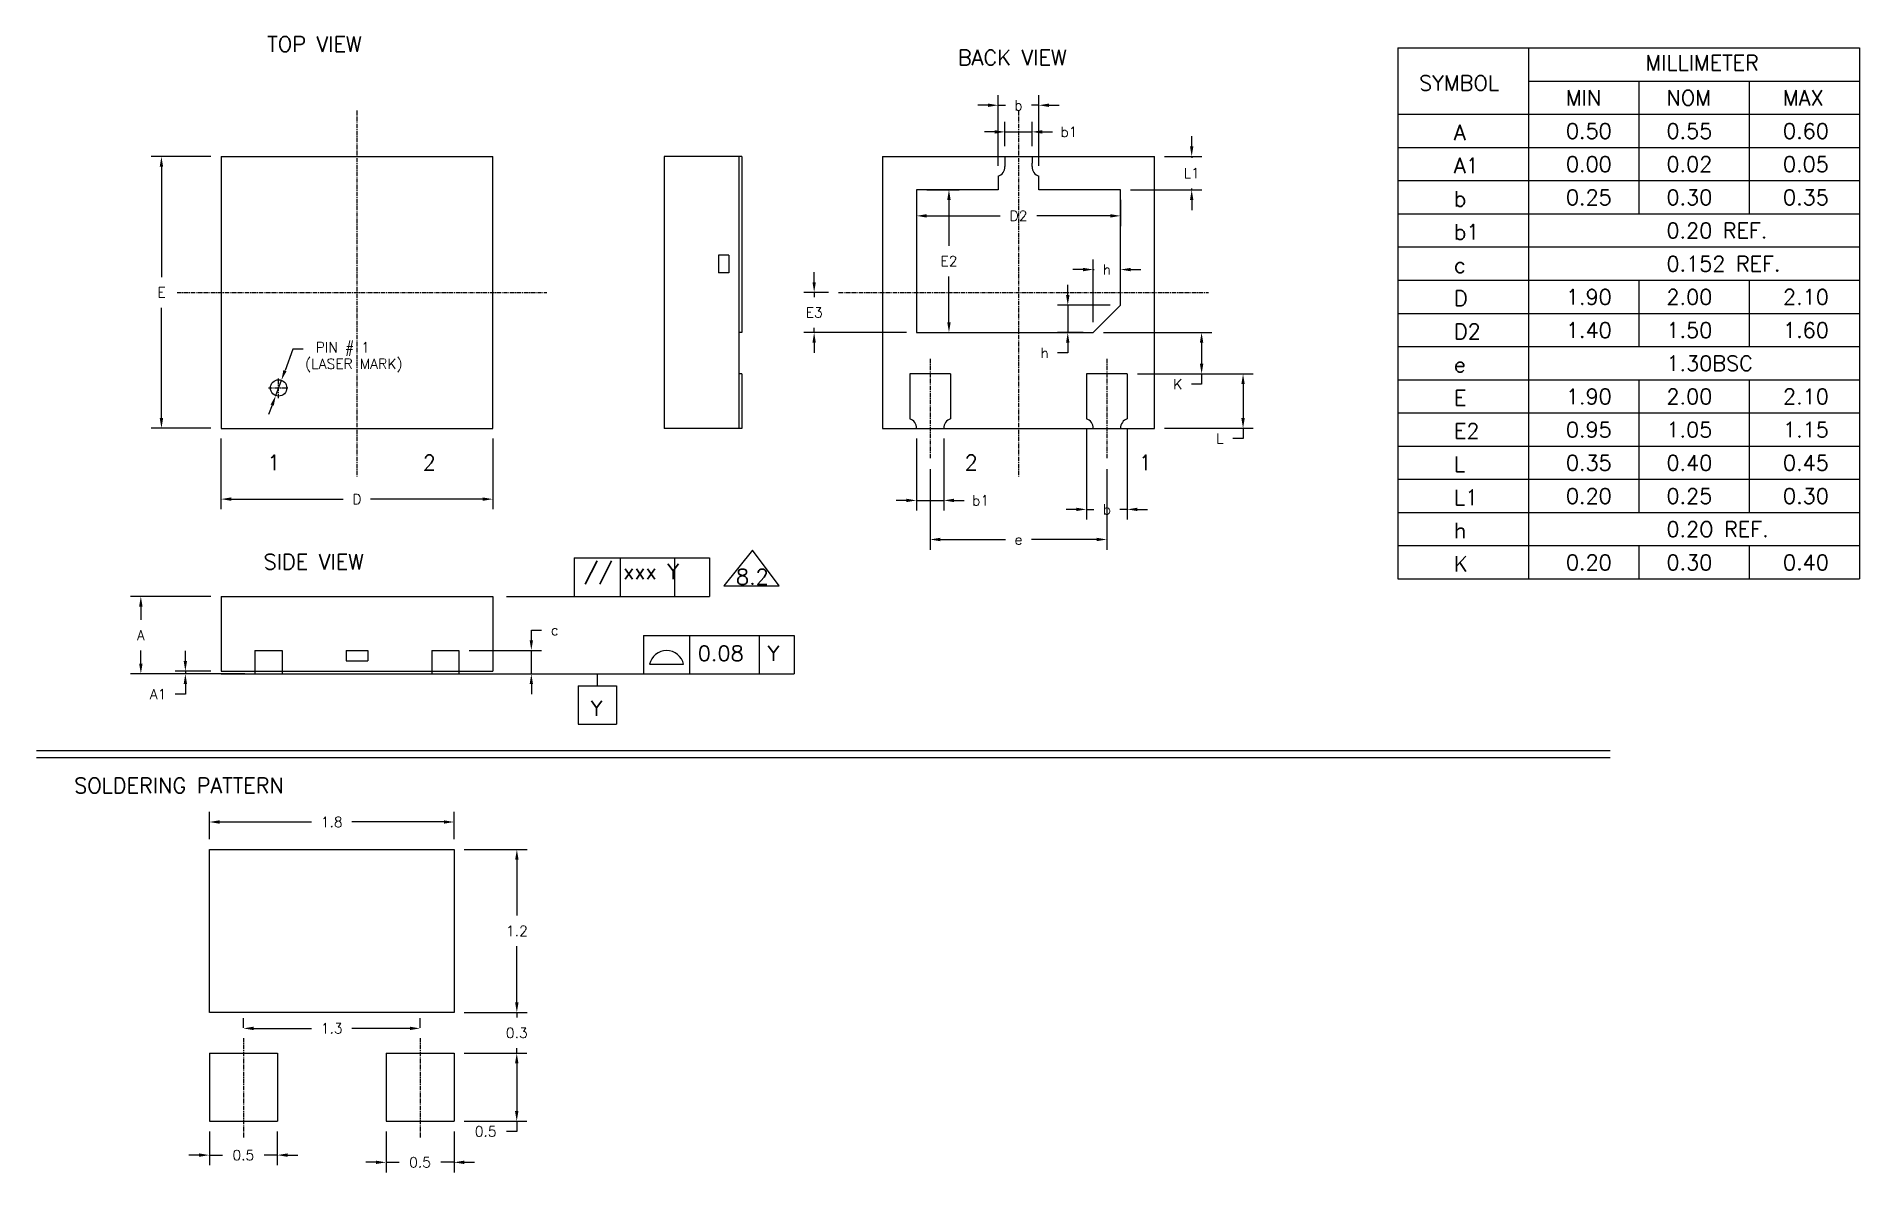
# Model space of a CAD drawing. Extents: x 285 to 553, y -132 to 35.
import ezdxf

# ---------------------------------------------------------------- set-up
doc = ezdxf.new("R2010")
doc.units = 0
doc.header["$LTSCALE"] = 0.5
doc.linetypes.add('CENTER', pattern=[2, 1.25, -0.25, 0.25, -0.25])
for name, color, linetype in [('B', 5, 'Continuous'), ('C', 1, 'CENTER'), ('DIM', 7, 'Continuous'), ('SOLDERING', 7, 'Continuous')]:
    doc.layers.add(name, color=color, linetype=linetype)
doc.styles.get("Standard").update_dxf_attribs({"font": 'ROMANS.SHX'})
doc.dimstyles.new('DIM 20', dxfattribs={"dimtxt": 1.5, "dimasz": 1.5, "dimexe": 1.5, "dimexo": 1.5, "dimgap": 1.5, "dimtad": 0, "dimtih": 1, "dimtoh": 1, "dimdec": 3, "dimlfac": 0.05, "dimzin": 1, "dimdsep": 46, "dimtxsty": 'STANDARD', "dimcen": 1.5, "dimclrd": 256, "dimclre": 256, "dimclrt": 256, "dimadec": 0, "dimazin": 2, "dimtfac": 1, "dimtdec": 3, "dimtmove": 0, "dimatfit": 3, "dimfxl": 1, "dimarcsym": 0})
doc.dimstyles.new('DIM 20 SOLDERING PATTERN', dxfattribs={"dimtxt": 1.5, "dimasz": 1.5, "dimexe": 1.5, "dimexo": 1.5, "dimgap": 1.5, "dimtad": 0, "dimtih": 1, "dimtoh": 1, "dimdec": 1, "dimlfac": 0.05, "dimzin": 1, "dimdsep": 46, "dimtxsty": 'STANDARD', "dimcen": 1.5, "dimclrd": 256, "dimclre": 256, "dimclrt": 256, "dimadec": 0, "dimazin": 2, "dimtfac": 1, "dimtdec": 1, "dimtmove": 0, "dimatfit": 3, "dimfxl": 1, "dimarcsym": 0})
doc.dimstyles.new('DIM 5', dxfattribs={"dimtxt": 1.5, "dimasz": 1.5, "dimexe": 1.5, "dimexo": 1.5, "dimgap": 1.5, "dimtad": 0, "dimtih": 1, "dimtoh": 1, "dimdec": 3, "dimlfac": 0.2, "dimzin": 1, "dimdsep": 46, "dimtxsty": 'STANDARD', "dimcen": 1.5, "dimclrd": 256, "dimclre": 256, "dimclrt": 256, "dimadec": 0, "dimazin": 2, "dimtfac": 1, "dimtdec": 3, "dimtmove": 0, "dimatfit": 3, "dimfxl": 1, "dimarcsym": 0})

# ---------------------------------------------------------------- blocks, each defined once
blk = doc.blocks.new('*D0')
at = {"layer": 'Defpoints', "color": 0, "transparency": 16777216}
for p in [(1033.81, -847.61), (1022.02, -859.01), (1038.81, -859.01)]:
    blk.add_point(p, dxfattribs=at)
at = {"layer": 'DIM', "lineweight": -2, "transparency": 16777216}
for p, q in [((1032.31, -847.61), (1020.52, -847.61)), ((1022.02, -849.11), (1022.02, -851.06)), ((1022.02, -857.51), (1022.02, -855.56)), ((1037.31, -859.01), (1020.52, -859.01))]:
    blk.add_line(p, q, dxfattribs=at)
at = {"layer": 'DIM', "transparency": 16777216}
for points in [[(1021.77, -849.11), (1022.27, -849.11), (1022.02, -847.61)], [(1021.77, -857.51), (1022.27, -857.51), (1022.02, -859.01)]]:
    blk.add_solid(points, dxfattribs=at)
at = {"layer": 'DIM', "transparency": 16777216, "insert": (1022.02, -853.31), "char_height": 1.5, "attachment_point": 5}
blk.add_mtext('\\A1;A', dxfattribs=at)
blk = doc.blocks.new('*D1')
at = {"layer": 'Defpoints', "color": 0, "transparency": 16777216}
for p in [(1028.57, -859.01), (1033.81, -858.61), (1038.81, -859.01)]:
    blk.add_point(p, dxfattribs=at)
at = {"layer": 'DIM', "lineweight": -2, "transparency": 16777216}
for p, q in [((1028.57, -857.11), (1028.57, -855.61)), ((1032.31, -858.61), (1027.07, -858.61)), ((1037.31, -859.01), (1027.07, -859.01)), ((1028.57, -858.61), (1028.57, -859.01)), ((1028.57, -860.51), (1028.57, -862.01)), ((1028.57, -862.01), (1027.07, -862.01))]:
    blk.add_line(p, q, dxfattribs=at)
at = {"layer": 'DIM', "transparency": 16777216}
for points in [[(1028.32, -857.11), (1028.82, -857.11), (1028.57, -858.61)], [(1028.32, -860.51), (1028.82, -860.51), (1028.57, -859.01)]]:
    blk.add_solid(points, dxfattribs=at)
at = {"layer": 'DIM', "transparency": 16777216, "insert": (1024.57, -862.01), "char_height": 1.5, "attachment_point": 5}
blk.add_mtext('A1', dxfattribs=at)
blk = doc.blocks.new('*D2')
at = {"layer": 'Defpoints', "color": 0, "transparency": 16777216}
for p in [(1025.05, -782.88), (1033.81, -782.88), (1033.81, -822.88)]:
    blk.add_point(p, dxfattribs=at)
at = {"layer": 'DIM', "lineweight": -2, "transparency": 16777216}
for p, q in [((1032.31, -782.88), (1023.55, -782.88)), ((1025.05, -784.38), (1025.05, -800.63)), ((1025.05, -821.38), (1025.05, -805.13)), ((1032.31, -822.88), (1023.55, -822.88))]:
    blk.add_line(p, q, dxfattribs=at)
at = {"layer": 'DIM', "transparency": 16777216}
for points in [[(1024.8, -784.38), (1025.3, -784.38), (1025.05, -782.88)], [(1024.8, -821.38), (1025.3, -821.38), (1025.05, -822.88)]]:
    blk.add_solid(points, dxfattribs=at)
at = {"layer": 'DIM', "transparency": 16777216, "insert": (1025.05, -802.88), "char_height": 1.5, "attachment_point": 5}
blk.add_mtext('E', dxfattribs=at)
blk = doc.blocks.new('*D3')
at = {"layer": 'Defpoints', "color": 0, "transparency": 16777216}
for p in [(1042.7, -815.8), (1041.87, -818.06)]:
    blk.add_point(p, dxfattribs=at)
at = {"layer": 'DIM', "lineweight": -2, "transparency": 16777216}
for p, q in [((1044.4, -811.22), (1043.23, -814.39)), ((1045.9, -811.22), (1044.4, -811.22)), ((1041.87, -818.06), (1042.7, -815.8)), ((1041.34, -819.47), (1040.82, -820.87))]:
    blk.add_line(p, q, dxfattribs=at)
at = {"layer": 'DIM', "transparency": 16777216}
for points in [[(1042.99, -814.31), (1043.46, -814.48), (1042.7, -815.8)], [(1041.11, -819.38), (1041.58, -819.55), (1041.87, -818.06)]]:
    blk.add_solid(points, dxfattribs=at)
at = {"layer": 'DIM', "transparency": 16777216, "insert": (1051.73, -811.22), "char_height": 1.5, "attachment_point": 5}
blk.add_mtext('PIN # 1', dxfattribs=at)
blk = doc.blocks.new('*D4')
at = {"layer": 'Defpoints', "color": 0, "transparency": 16777216}
for p in [(1068.81, -855.57), (1079.47, -855.57), (1068.81, -859.01)]:
    blk.add_point(p, dxfattribs=at)
at = {"layer": 'DIM', "lineweight": -2, "transparency": 16777216}
for p, q in [((1079.47, -854.07), (1079.47, -852.57)), ((1079.47, -852.57), (1080.97, -852.57)), ((1070.31, -855.57), (1080.97, -855.57)), ((1079.47, -859.01), (1079.47, -855.57)), ((1070.31, -859.01), (1080.97, -859.01)), ((1079.47, -860.51), (1079.47, -862.01))]:
    blk.add_line(p, q, dxfattribs=at)
at = {"layer": 'DIM', "transparency": 16777216}
for points in [[(1079.22, -854.07), (1079.72, -854.07), (1079.47, -855.57)], [(1079.22, -860.51), (1079.72, -860.51), (1079.47, -859.01)]]:
    blk.add_solid(points, dxfattribs=at)
at = {"layer": 'DIM', "transparency": 16777216, "insert": (1082.9, -852.57), "char_height": 1.5, "attachment_point": 5}
blk.add_mtext('c', dxfattribs=at)
blk = doc.blocks.new('*D5')
at = {"layer": 'Defpoints', "color": 0, "transparency": 16777216}
for p in [(1153.14, -779.26), (1149.14, -782.88), (1153.14, -782.88)]:
    blk.add_point(p, dxfattribs=at)
at = {"layer": 'DIM', "lineweight": -2, "transparency": 16777216}
for p, q in [((1149.14, -781.38), (1149.14, -777.76)), ((1153.14, -781.38), (1153.14, -777.76)), ((1147.64, -779.26), (1146.14, -779.26)), ((1149.14, -779.26), (1153.14, -779.26)), ((1154.64, -779.26), (1156.14, -779.26))]:
    blk.add_line(p, q, dxfattribs=at)
at = {"layer": 'DIM', "transparency": 16777216}
for points in [[(1147.64, -779.01), (1147.64, -779.51), (1149.14, -779.26)], [(1154.64, -779.01), (1154.64, -779.51), (1153.14, -779.26)]]:
    blk.add_solid(points, dxfattribs=at)
at = {"layer": 'DIM', "transparency": 16777216, "insert": (1158.57, -779.26), "char_height": 1.5, "attachment_point": 5}
blk.add_mtext('b1', dxfattribs=at)
blk = doc.blocks.new('*D6')
at = {"layer": 'Defpoints', "color": 0, "transparency": 16777216}
for p in [(1154.14, -775.34), (1148.14, -785.78), (1154.14, -785.78)]:
    blk.add_point(p, dxfattribs=at)
at = {"layer": 'DIM', "lineweight": -2, "transparency": 16777216}
for p, q in [((1148.14, -784.28), (1148.14, -773.84)), ((1154.14, -784.28), (1154.14, -773.84)), ((1146.64, -775.34), (1145.14, -775.34)), ((1148.14, -775.34), (1149.22, -775.34)), ((1154.14, -775.34), (1153.07, -775.34)), ((1155.64, -775.34), (1157.14, -775.34))]:
    blk.add_line(p, q, dxfattribs=at)
at = {"layer": 'DIM', "transparency": 16777216}
for points in [[(1146.64, -775.09), (1146.64, -775.59), (1148.14, -775.34)], [(1155.64, -775.09), (1155.64, -775.59), (1154.14, -775.34)]]:
    blk.add_solid(points, dxfattribs=at)
at = {"layer": 'DIM', "transparency": 16777216, "insert": (1151.14, -775.34), "char_height": 1.5, "attachment_point": 5}
blk.add_mtext('b', dxfattribs=at)
blk = doc.blocks.new('*D7')
at = {"layer": 'Defpoints', "color": 0, "transparency": 16777216}
for p in [(1171.14, -782.88), (1166.14, -787.78), (1176.62, -787.78)]:
    blk.add_point(p, dxfattribs=at)
at = {"layer": 'DIM', "lineweight": -2, "transparency": 16777216}
for p, q in [((1176.62, -781.38), (1176.62, -779.88)), ((1172.64, -782.88), (1178.12, -782.88)), ((1176.62, -782.88), (1176.62, -783.08)), ((1167.64, -787.78), (1178.12, -787.78)), ((1176.62, -787.78), (1176.62, -787.58)), ((1176.62, -789.28), (1176.62, -790.78))]:
    blk.add_line(p, q, dxfattribs=at)
at = {"layer": 'DIM', "transparency": 16777216}
for points in [[(1176.37, -781.38), (1176.87, -781.38), (1176.62, -782.88)], [(1176.37, -789.28), (1176.87, -789.28), (1176.62, -787.78)]]:
    blk.add_solid(points, dxfattribs=at)
at = {"layer": 'DIM', "transparency": 16777216, "insert": (1176.62, -785.33), "char_height": 1.5, "attachment_point": 5}
blk.add_mtext('L1', dxfattribs=at)
blk = doc.blocks.new('*D8')
at = {"layer": 'Defpoints', "color": 0, "transparency": 16777216}
for p in [(1121.08, -802.88), (1124.68, -802.88), (1136.14, -808.78)]:
    blk.add_point(p, dxfattribs=at)
at = {"layer": 'DIM', "lineweight": -2, "transparency": 16777216}
for p, q in [((1121.08, -801.38), (1121.08, -799.88)), ((1123.18, -802.88), (1119.58, -802.88)), ((1121.08, -802.88), (1121.08, -803.58)), ((1134.64, -808.78), (1119.58, -808.78)), ((1121.08, -808.78), (1121.08, -808.08)), ((1121.08, -810.28), (1121.08, -811.78))]:
    blk.add_line(p, q, dxfattribs=at)
at = {"layer": 'DIM', "transparency": 16777216}
for points in [[(1120.83, -801.38), (1121.33, -801.38), (1121.08, -802.88)], [(1120.83, -810.28), (1121.33, -810.28), (1121.08, -808.78)]]:
    blk.add_solid(points, dxfattribs=at)
at = {"layer": 'DIM', "transparency": 16777216, "insert": (1121.08, -805.83), "char_height": 1.5, "attachment_point": 5}
blk.add_mtext('E3', dxfattribs=at)
blk = doc.blocks.new('*D9')
at = {"layer": 'Defpoints', "color": 0, "transparency": 16777216}
for p in [(1136.14, -787.78), (1140.91, -787.78), (1136.14, -808.78)]:
    blk.add_point(p, dxfattribs=at)
at = {"layer": 'DIM', "lineweight": -2, "transparency": 16777216}
for p, q in [((1137.64, -787.78), (1142.41, -787.78)), ((1140.91, -789.28), (1140.91, -796.03)), ((1140.91, -807.28), (1140.91, -800.53)), ((1137.64, -808.78), (1142.41, -808.78))]:
    blk.add_line(p, q, dxfattribs=at)
at = {"layer": 'DIM', "transparency": 16777216}
for points in [[(1140.66, -789.28), (1141.16, -789.28), (1140.91, -787.78)], [(1140.66, -807.28), (1141.16, -807.28), (1140.91, -808.78)]]:
    blk.add_solid(points, dxfattribs=at)
at = {"layer": 'DIM', "transparency": 16777216, "insert": (1140.91, -798.28), "char_height": 1.5, "attachment_point": 5}
blk.add_mtext('E2', dxfattribs=at)
blk = doc.blocks.new('*D10')
at = {"layer": 'Defpoints', "color": 0, "transparency": 16777216}
for p in [(1136.14, -787.78), (1166.14, -787.78), (1166.14, -791.62)]:
    blk.add_point(p, dxfattribs=at)
at = {"layer": 'DIM', "lineweight": -2, "transparency": 16777216}
for p, q in [((1136.14, -789.28), (1136.14, -793.12)), ((1166.14, -789.28), (1166.14, -793.12)), ((1137.64, -791.62), (1148.43, -791.62)), ((1164.64, -791.62), (1153.86, -791.62))]:
    blk.add_line(p, q, dxfattribs=at)
at = {"layer": 'DIM', "transparency": 16777216}
for points in [[(1137.64, -791.37), (1137.64, -791.87), (1136.14, -791.62)], [(1164.64, -791.37), (1164.64, -791.87), (1166.14, -791.62)]]:
    blk.add_solid(points, dxfattribs=at)
at = {"layer": 'DIM', "transparency": 16777216, "insert": (1151.14, -791.62), "char_height": 1.5, "attachment_point": 5}
blk.add_mtext('D2', dxfattribs=at)
blk = doc.blocks.new('*D11')
at = {"layer": 'Defpoints', "color": 0, "transparency": 16777216}
for p in [(1166.14, -799.52), (1166.14, -804.78), (1162.14, -808.78)]:
    blk.add_point(p, dxfattribs=at)
at = {"layer": 'DIM', "lineweight": -2, "transparency": 16777216}
for p, q in [((1162.14, -807.28), (1162.14, -798.02)), ((1166.14, -803.28), (1166.14, -798.02)), ((1160.64, -799.52), (1159.14, -799.52)), ((1162.14, -799.52), (1162.25, -799.52)), ((1166.14, -799.52), (1166.04, -799.52)), ((1167.64, -799.52), (1169.14, -799.52))]:
    blk.add_line(p, q, dxfattribs=at)
at = {"layer": 'DIM', "transparency": 16777216}
for points in [[(1160.64, -799.27), (1160.64, -799.77), (1162.14, -799.52)], [(1167.64, -799.27), (1167.64, -799.77), (1166.14, -799.52)]]:
    blk.add_solid(points, dxfattribs=at)
at = {"layer": 'DIM', "transparency": 16777216, "insert": (1164.14, -799.52), "char_height": 1.5, "attachment_point": 5}
blk.add_mtext('h', dxfattribs=at)
blk = doc.blocks.new('*D12')
at = {"layer": 'Defpoints', "color": 0, "transparency": 16777216}
for p in [(1166.14, -804.78), (1158.39, -808.78), (1162.14, -808.78)]:
    blk.add_point(p, dxfattribs=at)
at = {"layer": 'DIM', "lineweight": -2, "transparency": 16777216}
for p, q in [((1158.39, -803.28), (1158.39, -801.78)), ((1164.64, -804.78), (1156.89, -804.78)), ((1158.39, -804.78), (1158.39, -808.78)), ((1160.64, -808.78), (1156.89, -808.78)), ((1158.39, -811.78), (1156.89, -811.78)), ((1158.39, -810.28), (1158.39, -811.78))]:
    blk.add_line(p, q, dxfattribs=at)
at = {"layer": 'DIM', "transparency": 16777216}
for points in [[(1158.14, -803.28), (1158.64, -803.28), (1158.39, -804.78)], [(1158.14, -810.28), (1158.64, -810.28), (1158.39, -808.78)]]:
    blk.add_solid(points, dxfattribs=at)
at = {"layer": 'DIM', "transparency": 16777216, "insert": (1154.99, -811.78), "char_height": 1.5, "attachment_point": 5}
blk.add_mtext('h', dxfattribs=at)
blk = doc.blocks.new('*D13')
at = {"layer": 'Defpoints', "color": 0, "transparency": 16777216}
for p in [(1162.14, -808.78), (1167.14, -814.88), (1178.08, -814.88)]:
    blk.add_point(p, dxfattribs=at)
at = {"layer": 'DIM', "lineweight": -2, "transparency": 16777216}
for p, q in [((1163.64, -808.78), (1179.58, -808.78)), ((1178.08, -810.28), (1178.08, -813.38)), ((1168.64, -814.88), (1179.58, -814.88)), ((1178.08, -814.88), (1178.08, -816.38)), ((1178.08, -816.38), (1176.58, -816.38))]:
    blk.add_line(p, q, dxfattribs=at)
at = {"layer": 'DIM', "transparency": 16777216}
for points in [[(1177.83, -810.28), (1178.33, -810.28), (1178.08, -808.78)], [(1177.83, -813.38), (1178.33, -813.38), (1178.08, -814.88)]]:
    blk.add_solid(points, dxfattribs=at)
at = {"layer": 'DIM', "transparency": 16777216, "insert": (1174.58, -816.38), "char_height": 1.5, "attachment_point": 5}
blk.add_mtext('K', dxfattribs=at)
blk = doc.blocks.new('*D14')
at = {"layer": 'Defpoints', "color": 0, "transparency": 16777216}
for p in [(1167.14, -814.88), (1171.14, -822.88), (1184.18, -822.88)]:
    blk.add_point(p, dxfattribs=at)
at = {"layer": 'DIM', "lineweight": -2, "transparency": 16777216}
for p, q in [((1168.64, -814.88), (1185.68, -814.88)), ((1184.18, -816.38), (1184.18, -821.38)), ((1172.64, -822.88), (1185.68, -822.88)), ((1184.18, -822.88), (1184.18, -824.38)), ((1184.18, -824.38), (1182.68, -824.38))]:
    blk.add_line(p, q, dxfattribs=at)
at = {"layer": 'DIM', "transparency": 16777216}
for points in [[(1183.93, -816.38), (1184.43, -816.38), (1184.18, -814.88)], [(1183.93, -821.38), (1184.43, -821.38), (1184.18, -822.88)]]:
    blk.add_solid(points, dxfattribs=at)
at = {"layer": 'DIM', "transparency": 16777216, "insert": (1180.75, -824.38), "char_height": 1.5, "attachment_point": 5}
blk.add_mtext('L', dxfattribs=at)
blk = doc.blocks.new('*D15')
at = {"layer": 'Defpoints', "color": 0, "transparency": 16777216}
for p in [(1136.14, -822.88), (1140.14, -822.88), (1140.14, -833.49)]:
    blk.add_point(p, dxfattribs=at)
at = {"layer": 'DIM', "lineweight": -2, "transparency": 16777216}
for p, q in [((1136.14, -824.38), (1136.14, -834.99)), ((1140.14, -824.38), (1140.14, -834.99)), ((1134.64, -833.49), (1133.14, -833.49)), ((1136.14, -833.49), (1140.14, -833.49)), ((1141.64, -833.49), (1143.14, -833.49))]:
    blk.add_line(p, q, dxfattribs=at)
at = {"layer": 'DIM', "transparency": 16777216}
for points in [[(1134.64, -833.24), (1134.64, -833.74), (1136.14, -833.49)], [(1141.64, -833.24), (1141.64, -833.74), (1140.14, -833.49)]]:
    blk.add_solid(points, dxfattribs=at)
at = {"layer": 'DIM', "transparency": 16777216, "insert": (1145.57, -833.49), "char_height": 1.5, "attachment_point": 5}
blk.add_mtext('b1', dxfattribs=at)
blk = doc.blocks.new('*D16')
at = {"layer": 'Defpoints', "color": 0, "transparency": 16777216}
for p in [(1161.14, -821.47), (1167.14, -821.47), (1167.14, -834.81)]:
    blk.add_point(p, dxfattribs=at)
at = {"layer": 'DIM', "lineweight": -2, "transparency": 16777216}
for p, q in [((1161.14, -822.97), (1161.14, -836.31)), ((1167.14, -822.97), (1167.14, -836.31)), ((1159.64, -834.81), (1158.14, -834.81)), ((1161.14, -834.81), (1162.22, -834.81)), ((1167.14, -834.81), (1166.07, -834.81)), ((1168.64, -834.81), (1170.14, -834.81))]:
    blk.add_line(p, q, dxfattribs=at)
at = {"layer": 'DIM', "transparency": 16777216}
for points in [[(1159.64, -834.56), (1159.64, -835.06), (1161.14, -834.81)], [(1168.64, -834.56), (1168.64, -835.06), (1167.14, -834.81)]]:
    blk.add_solid(points, dxfattribs=at)
at = {"layer": 'DIM', "transparency": 16777216, "insert": (1164.14, -834.81), "char_height": 1.5, "attachment_point": 5}
blk.add_mtext('b', dxfattribs=at)
blk = doc.blocks.new('*D17')
at = {"layer": 'Defpoints', "color": 0, "transparency": 16777216}
for p in [(1138.14, -827.39), (1164.14, -827.39), (1164.14, -839.24)]:
    blk.add_point(p, dxfattribs=at)
at = {"layer": 'DIM', "lineweight": -2, "transparency": 16777216}
for p, q in [((1138.14, -828.89), (1138.14, -840.74)), ((1164.14, -828.89), (1164.14, -840.74)), ((1139.64, -839.24), (1149.22, -839.24)), ((1162.64, -839.24), (1153.07, -839.24))]:
    blk.add_line(p, q, dxfattribs=at)
at = {"layer": 'DIM', "transparency": 16777216}
for points in [[(1139.64, -838.99), (1139.64, -839.49), (1138.14, -839.24)], [(1162.64, -838.99), (1162.64, -839.49), (1164.14, -839.24)]]:
    blk.add_solid(points, dxfattribs=at)
at = {"layer": 'DIM', "transparency": 16777216, "insert": (1151.14, -839.24), "char_height": 1.5, "attachment_point": 5}
blk.add_mtext('e', dxfattribs=at)
blk = doc.blocks.new('*D18')
at = {"layer": 'Defpoints', "color": 0, "transparency": 16777216}
for p in [(1068.1, -884.84), (1077.34, -884.84), (1068.1, -908.84)]:
    blk.add_point(p, dxfattribs=at)
at = {"layer": 'DIM', "lineweight": -2, "transparency": 16777216}
for p, q in [((1069.6, -884.84), (1078.84, -884.84)), ((1077.34, -886.34), (1077.34, -894.59)), ((1077.34, -907.34), (1077.34, -899.09)), ((1069.6, -908.84), (1078.84, -908.84))]:
    blk.add_line(p, q, dxfattribs=at)
at = {"layer": 'DIM', "transparency": 16777216}
for points in [[(1077.09, -886.34), (1077.59, -886.34), (1077.34, -884.84)], [(1077.09, -907.34), (1077.59, -907.34), (1077.34, -908.84)]]:
    blk.add_solid(points, dxfattribs=at)
at = {"layer": 'DIM', "transparency": 16777216, "insert": (1077.34, -896.84), "char_height": 1.5, "attachment_point": 5}
blk.add_mtext('1.2', dxfattribs=at)
blk = doc.blocks.new('*D19')
at = {"layer": 'Defpoints', "color": 0, "transparency": 16777216}
for p in [(1058.1, -924.84), (1068.1, -924.84), (1068.1, -930.89)]:
    blk.add_point(p, dxfattribs=at)
at = {"layer": 'DIM', "lineweight": -2, "transparency": 16777216}
for p, q in [((1058.1, -926.34), (1058.1, -932.39)), ((1068.1, -926.34), (1068.1, -932.39)), ((1056.6, -930.89), (1055.1, -930.89)), ((1058.1, -930.89), (1060.03, -930.89)), ((1068.1, -930.89), (1066.17, -930.89)), ((1069.6, -930.89), (1071.1, -930.89))]:
    blk.add_line(p, q, dxfattribs=at)
at = {"layer": 'DIM', "transparency": 16777216}
for points in [[(1056.6, -930.64), (1056.6, -931.14), (1058.1, -930.89)], [(1069.6, -930.64), (1069.6, -931.14), (1068.1, -930.89)]]:
    blk.add_solid(points, dxfattribs=at)
at = {"layer": 'DIM', "transparency": 16777216, "insert": (1063.1, -930.89), "char_height": 1.5, "attachment_point": 5}
blk.add_mtext('0.5', dxfattribs=at)
blk = doc.blocks.new('*D20')
at = {"layer": 'Defpoints', "color": 0, "transparency": 16777216}
for p in [(1032.1, -924.84), (1042.1, -924.84), (1042.1, -929.83)]:
    blk.add_point(p, dxfattribs=at)
at = {"layer": 'DIM', "lineweight": -2, "transparency": 16777216}
for p, q in [((1032.1, -926.34), (1032.1, -931.33)), ((1042.1, -926.34), (1042.1, -931.33)), ((1030.6, -929.83), (1029.1, -929.83)), ((1032.1, -929.83), (1034.03, -929.83)), ((1042.1, -929.83), (1040.17, -929.83)), ((1043.6, -929.83), (1045.1, -929.83))]:
    blk.add_line(p, q, dxfattribs=at)
at = {"layer": 'DIM', "transparency": 16777216}
for points in [[(1030.6, -929.58), (1030.6, -930.08), (1032.1, -929.83)], [(1043.6, -929.58), (1043.6, -930.08), (1042.1, -929.83)]]:
    blk.add_solid(points, dxfattribs=at)
at = {"layer": 'DIM', "transparency": 16777216, "insert": (1037.1, -929.83), "char_height": 1.5, "attachment_point": 5}
blk.add_mtext('0.5', dxfattribs=at)
blk = doc.blocks.new('*D21')
at = {"layer": 'Defpoints', "color": 0, "transparency": 16777216}
for p in [(1063.1, -911.18), (1037.1, -912.61), (1063.1, -912.61)]:
    blk.add_point(p, dxfattribs=at)
at = {"layer": 'DIM', "lineweight": -2, "transparency": 16777216}
for p, q in [((1037.1, -911.11), (1037.1, -909.68)), ((1038.6, -911.18), (1047.14, -911.18)), ((1061.6, -911.18), (1053.07, -911.18)), ((1063.1, -911.11), (1063.1, -909.68))]:
    blk.add_line(p, q, dxfattribs=at)
at = {"layer": 'DIM', "transparency": 16777216}
for points in [[(1038.6, -910.93), (1038.6, -911.43), (1037.1, -911.18)], [(1061.6, -910.93), (1061.6, -911.43), (1063.1, -911.18)]]:
    blk.add_solid(points, dxfattribs=at)
at = {"layer": 'DIM', "transparency": 16777216, "insert": (1050.1, -911.18), "char_height": 1.5, "attachment_point": 5}
blk.add_mtext('1.3', dxfattribs=at)
blk = doc.blocks.new('*D22')
at = {"layer": 'Defpoints', "color": 0, "transparency": 16777216}
for p in [(1068.1, -908.84), (1077.33, -908.84), (1068.1, -914.84)]:
    blk.add_point(p, dxfattribs=at)
at = {"layer": 'DIM', "lineweight": -2, "transparency": 16777216}
for p, q in [((1077.33, -907.34), (1077.33, -905.84)), ((1069.6, -908.84), (1078.83, -908.84)), ((1077.33, -908.84), (1077.33, -909.59)), ((1077.33, -914.84), (1077.33, -914.09)), ((1069.6, -914.84), (1078.83, -914.84)), ((1077.33, -916.34), (1077.33, -917.84))]:
    blk.add_line(p, q, dxfattribs=at)
at = {"layer": 'DIM', "transparency": 16777216}
for points in [[(1077.08, -907.34), (1077.58, -907.34), (1077.33, -908.84)], [(1077.08, -916.34), (1077.58, -916.34), (1077.33, -914.84)]]:
    blk.add_solid(points, dxfattribs=at)
at = {"layer": 'DIM', "transparency": 16777216, "insert": (1077.33, -911.84), "char_height": 1.5, "attachment_point": 5}
blk.add_mtext('0.3', dxfattribs=at)
blk = doc.blocks.new('*D23')
at = {"layer": 'Defpoints', "color": 0, "transparency": 16777216}
for p in [(1068.1, -914.84), (1068.1, -924.84), (1077.32, -924.84)]:
    blk.add_point(p, dxfattribs=at)
at = {"layer": 'DIM', "lineweight": -2, "transparency": 16777216}
for p, q in [((1069.6, -914.84), (1078.82, -914.84)), ((1077.32, -916.34), (1077.32, -923.34)), ((1069.6, -924.84), (1078.82, -924.84)), ((1077.32, -924.84), (1077.32, -926.34)), ((1077.32, -926.34), (1075.82, -926.34))]:
    blk.add_line(p, q, dxfattribs=at)
at = {"layer": 'DIM', "transparency": 16777216}
for points in [[(1077.07, -916.34), (1077.57, -916.34), (1077.32, -914.84)], [(1077.07, -923.34), (1077.57, -923.34), (1077.32, -924.84)]]:
    blk.add_solid(points, dxfattribs=at)
at = {"layer": 'DIM', "transparency": 16777216, "insert": (1072.75, -926.34), "char_height": 1.5, "attachment_point": 5}
blk.add_mtext('0.5', dxfattribs=at)
blk = doc.blocks.new('*D24')
at = {"layer": 'Defpoints', "color": 0, "transparency": 16777216}
for p in [(1068.1, -880.81), (1032.1, -884.84), (1068.1, -884.84)]:
    blk.add_point(p, dxfattribs=at)
at = {"layer": 'DIM', "lineweight": -2, "transparency": 16777216}
for p, q in [((1032.1, -883.34), (1032.1, -879.31)), ((1068.1, -883.34), (1068.1, -879.31)), ((1033.6, -880.81), (1047.14, -880.81)), ((1066.6, -880.81), (1053.07, -880.81))]:
    blk.add_line(p, q, dxfattribs=at)
at = {"layer": 'DIM', "transparency": 16777216}
for points in [[(1033.6, -880.56), (1033.6, -881.06), (1032.1, -880.81)], [(1066.6, -880.56), (1066.6, -881.06), (1068.1, -880.81)]]:
    blk.add_solid(points, dxfattribs=at)
at = {"layer": 'DIM', "transparency": 16777216, "insert": (1050.1, -880.81), "char_height": 1.5, "attachment_point": 5}
blk.add_mtext('1.8', dxfattribs=at)
blk = doc.blocks.new('*D25')
at = {"layer": 'Defpoints', "color": 0, "transparency": 16777216}
for p in [(1033.81, -822.88), (1073.81, -822.88), (1073.81, -833.3)]:
    blk.add_point(p, dxfattribs=at)
at = {"layer": 'DIM', "lineweight": -2, "transparency": 16777216}
for p, q in [((1033.81, -824.38), (1033.81, -834.8)), ((1073.81, -824.38), (1073.81, -834.8)), ((1035.31, -833.3), (1051.81, -833.3)), ((1072.31, -833.3), (1055.81, -833.3))]:
    blk.add_line(p, q, dxfattribs=at)
at = {"layer": 'DIM', "transparency": 16777216}
for points in [[(1035.31, -833.05), (1035.31, -833.55), (1033.81, -833.3)], [(1072.31, -833.05), (1072.31, -833.55), (1073.81, -833.3)]]:
    blk.add_solid(points, dxfattribs=at)
at = {"layer": 'DIM', "transparency": 16777216, "insert": (1053.81, -833.3), "char_height": 1.5, "attachment_point": 5}
blk.add_mtext('D', dxfattribs=at)

msp = doc.modelspace()

# ---------------------------------------------------------------- linework, layer by layer
for p, q in [((284.6577, -69.8079), (516.1795, -69.8079)), ((284.6577, -70.8094), (516.1795, -70.8094))]:
    msp.add_line(p, q)
at = {"layer": 'B'}
for p, q in [((311.8079, 17.6074), (351.8079, 17.6074)), ((311.8079, 17.6074), (311.8079, -22.3926)), ((351.8079, -22.3926), (351.8079, 17.6074)), ((388.4149, 17.6074), (377.0149, 17.6074)), ((377.0149, 17.6074), (377.0149, -22.3926)), ((388.0149, 17.6074), (388.0149, -22.3926)), ((388.4149, 17.6074), (388.4149, -8.2926)), ((409.1371, 17.6074), (449.1371, 17.6074)), ((409.1371, 17.6074), (409.1371, -22.3926)), ((427.1371, 17.6074), (427.1371, 16.6074)), ((427.1371, 16.6074), (427.1371, 16.1216)), ((431.1371, 17.6074), (431.1371, 16.6074)), ((431.1371, 16.1216), (431.1371, 16.6074)), ((449.1371, -22.3926), (449.1371, 17.6074)), ((426.1371, 14.7074), (426.1371, 14.7074)), ((426.1371, 14.7074), (426.1371, 12.7074)), ((432.1371, 14.7074), (432.1371, 14.7074)), ((432.1371, 12.7074), (432.1371, 14.7074)), ((426.1371, 12.7074), (414.1371, 12.7074)), ((414.1371, 12.7074), (414.1371, -8.2926)), ((444.1371, 12.7074), (432.1371, 12.7074)), ((444.1371, -4.2926), (444.1371, 12.7074)), ((386.4949, 3.1074), (384.9749, 3.1074)), ((384.9749, 3.1074), (384.9749, 0.5074)), ((386.4949, 3.1074), (386.4949, 0.5074)), ((386.4949, 0.5074), (384.9749, 0.5074)), ((444.1371, -4.2926), (440.1371, -8.2926)), ((388.4149, -8.2926), (388.0149, -8.2926)), ((414.1371, -8.2926), (440.1371, -8.2926)), ((388.4149, -14.3926), (388.0149, -14.3926)), ((388.4149, -14.3926), (388.4149, -22.3926)), ((419.1371, -14.3926), (413.1371, -14.3926)), ((413.1371, -14.3926), (413.1371, -20.9784)), ((419.1371, -14.3926), (419.1371, -20.9784)), ((445.1371, -14.3926), (439.1371, -14.3926)), ((439.1371, -14.3926), (439.1371, -20.9784)), ((445.1371, -14.3926), (445.1371, -20.9784)), ((311.8079, -22.3926), (351.8079, -22.3926)), ((388.4149, -22.3926), (377.0149, -22.3926)), ((409.1371, -22.3926), (449.1371, -22.3926)), ((311.8079, -47.1238), (311.8079, -58.1238)), ((311.8079, -47.1238), (351.8079, -47.1238)), ((351.8079, -47.1238), (351.8079, -58.1238)), ((316.8079, -55.0838), (320.8079, -55.0838)), ((316.8079, -55.0838), (316.8079, -58.5238)), ((320.8079, -55.0838), (320.8079, -58.5238)), ((330.2079, -55.0838), (330.2079, -56.6038)), ((330.2079, -55.0838), (333.4079, -55.0838)), ((333.4079, -55.0838), (333.4079, -56.6038)), ((342.8079, -55.0838), (346.8079, -55.0838)), ((342.8079, -55.0838), (342.8079, -58.5238)), ((346.8079, -55.0838), (346.8079, -58.5238)), ((311.8079, -58.1238), (351.8079, -58.1238)), ((316.8079, -58.5238), (320.8079, -58.5238)), ((330.2079, -56.6038), (333.4079, -56.6038)), ((342.8079, -58.5238), (346.8079, -58.5238))]:
    msp.add_line(p, q, dxfattribs=at)
msp.add_circle((320.2787, -16.4397), 1.2049, dxfattribs=at)
for centre, start, end in [((425.6371, 16.1216), 289.471221, 0), ((432.6371, 16.1216), 180, 250.528779), ((412.6371, -22.3926), 0, 70.528779), ((419.6371, -22.3926), 109.471221, 180), ((438.6371, -22.3926), 0, 70.528779), ((445.6371, -22.3926), 109.471221, 180)]:
    msp.add_arc(centre, 1.5, start, end, dxfattribs=at)
at = {"layer": 'C'}
for p, q in [((331.8079, 24.3837), (331.8079, -29.6007)), ((429.1371, 24.3837), (429.1371, -29.6007)), ((305.3488, -2.3926), (359.747, -2.3926)), ((402.678, -2.3926), (457.0762, -2.3926)), ((416.1371, -12.1701), (416.1371, -26.9031)), ((442.1371, -12.1701), (442.1371, -26.9031)), ((320.2787, -17.9397), (320.2787, -14.9397)), ((318.7787, -16.4397), (321.7787, -16.4397)), ((315.0957, -112.1221), (315.0957, -126.8552)), ((341.0957, -112.1221), (341.0957, -126.8552))]:
    msp.add_line(p, q, dxfattribs=at)
at = {"layer": 'DIM'}
for p, q in [((484.9252, 33.5895), (552.8687, 33.5895)), ((484.9252, 33.5895), (484.9252, -44.5393)), ((504.1459, 33.5895), (504.1459, -44.5393)), ((552.8687, 33.5895), (552.8687, -44.5393)), ((504.1459, 28.7064), (552.8687, 28.7064)), ((520.3868, 28.7064), (520.3868, 9.1742)), ((536.6278, 28.7064), (536.6278, 9.1742)), ((484.9252, 23.8234), (552.8687, 23.8234)), ((484.9252, 18.9403), (552.8687, 18.9403)), ((484.9252, 14.0573), (552.8687, 14.0573)), ((484.9252, 9.1742), (552.8687, 9.1742)), ((484.9252, 4.2912), (552.8687, 4.2912)), ((484.9252, -0.5919), (552.8687, -0.5919)), ((520.3868, -0.5919), (520.3868, -10.358)), ((536.6278, -0.5919), (536.6278, -10.358)), ((484.9252, -5.4749), (552.8687, -5.4749)), ((484.9252, -10.358), (552.8687, -10.358)), ((484.9252, -15.241), (552.8687, -15.241)), ((520.3868, -15.241), (520.3868, -34.7732)), ((536.6278, -15.241), (536.6278, -34.7732)), ((484.9252, -20.124), (552.8687, -20.124)), ((484.9252, -25.0071), (552.8687, -25.0071)), ((484.9252, -29.8901), (552.8687, -29.8901)), ((484.9252, -34.7732), (552.8687, -34.7732)), ((484.9252, -39.6562), (552.8687, -39.6562)), ((520.3868, -39.6562), (520.3868, -44.5393)), ((536.6278, -39.6562), (536.6278, -44.5393)), ((363.7732, -41.472), (383.6707, -41.472)), ((363.7732, -41.472), (363.7732, -47.1238)), ((370.5404, -41.472), (370.5404, -47.1238)), ((378.5196, -41.472), (378.5196, -47.1238)), ((383.6707, -41.472), (383.6707, -47.1238)), ((484.9252, -44.5393), (552.8687, -44.5393)), ((353.7898, -47.1238), (363.7732, -47.1238)), ((363.7732, -47.1238), (383.6707, -47.1238)), ((373.9482, -52.872), (396.1328, -52.872)), ((373.9482, -52.872), (373.9482, -58.5238)), ((380.7154, -52.872), (380.7154, -58.5238)), ((390.9817, -52.872), (390.9817, -58.5238)), ((396.1328, -52.872), (396.1328, -58.5238)), ((311.8079, -58.5238), (373.9482, -58.5238)), ((367.1759, -60.2789), (367.1759, -58.5238)), ((373.9482, -58.5238), (396.1328, -58.5238)), ((374.846, -57.1072), (379.8672, -57.1072)), ((364.3692, -60.2789), (369.9827, -60.2789)), ((364.3692, -60.2789), (364.3692, -65.9307)), ((369.9827, -60.2789), (369.9827, -65.9307)), ((364.3692, -65.9307), (369.9827, -65.9307))]:
    msp.add_line(p, q, dxfattribs=at)
msp.add_lwpolyline([(393.9086, -45.5448), (389.9858, -40.3213), (385.7933, -45.5448)], close=True, dxfattribs=at)
msp.add_arc((377.3566, -57.6594), 2.5706, 12.406715, 167.593285, dxfattribs=at)
at = {"layer": 'SOLDERING'}
for p, q in [((310.0957, -84.3447), (346.0957, -84.3447)), ((310.0957, -108.3447), (310.0957, -84.3447)), ((346.0957, -84.3447), (346.0957, -108.3447)), ((346.0957, -108.3447), (310.0957, -108.3447)), ((310.0957, -114.3447), (310.0957, -124.3447)), ((310.0957, -114.3447), (320.0957, -114.3447)), ((320.0957, -114.3447), (320.0957, -124.3447)), ((336.0957, -114.3447), (336.0957, -124.3447)), ((336.0957, -114.3447), (346.0957, -114.3447)), ((346.0957, -114.3447), (346.0957, -124.3447)), ((310.0957, -124.3447), (320.0957, -124.3447)), ((336.0957, -124.3447), (346.0957, -124.3447))]:
    msp.add_line(p, q, dxfattribs=at)

# ---------------------------------------------------------------- texts
at = {"layer": 'DIM', "char_height": 1.5, "attachment_point": 1}
for s, width, insert in [('{\\H1.5x;TOP VIEW}', 99.527163, (318.6247, 35.2728)), ('{\\H1.5x;BACK VIEW}', 99.527163, (420.221, 33.2808)), ('{\\H1.5x;MILLIMETER}', 99.527163, (521.3835, 32.5225)), ('{\\H1.5x;SYMBOL}', 99.527163, (488.067, 29.5465)), ('{\\H1.5x;MIN}', 99.527163, (509.6694, 27.3645)), ('{\\H1.5x;NOM}', 99.527163, (524.4561, 27.3645)), ('{\\H1.5x;MAX}', 99.527163, (541.6125, 27.3645)), ('{\\H1.5x;A}', 99.527163, (493.1969, 22.2847)), ('{\\H1.5x;0.50}', 99.527163, (509.6694, 22.4815)), ('{\\H1.5x;0.55}', 99.527163, (524.4561, 22.4815)), ('{\\H1.5x;0.60}', 99.527163, (541.6125, 22.4815)), ('{\\H1.5x;A1}', 99.527163, (493.1969, 17.4016)), ('{\\H1.5x;0.00}', 99.527163, (509.6694, 17.5984)), ('{\\H1.5x;0.02}', 99.527163, (524.4561, 17.5984)), ('{\\H1.5x;0.05}', 99.527163, (541.6125, 17.5984)), ('{\\H1.5x;b}', 99.527163, (493.1969, 12.5186)), ('{\\H1.5x;0.25}', 99.527163, (509.6694, 12.7154)), ('{\\H1.5x;0.30}', 99.527163, (524.4561, 12.7154)), ('{\\H1.5x;0.35}', 99.527163, (541.6125, 12.7154)), ('{\\H1.5x;b1}', 99.527163, (493.1969, 7.6355)), ('{\\H1.5x;0.20 REF.}', 99.527163, (524.4561, 7.8324)), ('{\\H1.5x;0.152 REF.}', 99.527163, (524.4561, 2.9493)), ('{\\H1.5x;c}', 99.527163, (493.1969, 2.7525)), ('{\\H1.5x;D}', 99.527163, (493.1969, -2.1306)), ('{\\H1.5x;1.90}', 99.527163, (509.6694, -1.9337)), ('{\\H1.5x;2.00}', 99.527163, (524.4561, -1.9337)), ('{\\H1.5x;2.10}', 99.527163, (541.6125, -1.9337)), ('{\\H1.5x;D2}', 99.527163, (493.1969, -7.0136)), ('{\\H1.5x;1.40}', 99.527163, (509.6694, -6.8168)), ('{\\H1.5x;1.50}', 99.527163, (524.4561, -6.8168)), ('{\\H1.5x;1.60}', 99.527163, (541.6125, -6.8168)), ('(LASER MARK)', 46.888152, (324.1804, -12.1458)), ('{\\H1.5x;e}', 99.527163, (493.1969, -11.8967)), ('{\\H1.5x;1.30BSC}', 99.527163, (524.4561, -11.6998)), ('{\\H1.5x;E}', 99.527163, (493.1969, -16.7797)), ('{\\H1.5x;1.90}', 99.527163, (509.6694, -16.5829)), ('{\\H1.5x;2.00}', 99.527163, (524.4561, -16.5829)), ('{\\H1.5x;2.10}', 99.527163, (541.6125, -16.5829)), ('{\\H1.5x;E2}', 99.527163, (493.1969, -21.6628)), ('{\\H1.5x;0.95}', 99.527163, (509.6694, -21.4659)), ('{\\H1.5x;1.05}', 99.527163, (524.4561, -21.4659)), ('{\\H1.5x;1.15}', 99.527163, (541.6125, -21.4659)), ('{\\H1.5x;1}', 99.527163, (318.6247, -26.3155)), ('{\\H1.5x;2}', 99.527163, (341.4921, -26.3155)), ('{\\H1.5x;2}', 99.527163, (421.2168, -26.3155)), ('{\\H1.5x;1}', 99.527163, (446.8315, -26.3155)), ('{\\H1.5x;L}', 99.527163, (493.1969, -26.5458)), ('{\\H1.5x;0.35}', 99.527163, (509.6694, -26.349)), ('{\\H1.5x;0.40}', 99.527163, (524.4561, -26.349)), ('{\\H1.5x;0.45}', 99.527163, (541.6125, -26.349)), ('{\\H1.5x;L1}', 99.527163, (493.1969, -31.4288)), ('{\\H1.5x;0.20}', 99.527163, (509.6694, -31.232)), ('{\\H1.5x;0.25}', 99.527163, (524.4561, -31.232)), ('{\\H1.5x;0.30}', 99.527163, (541.6125, -31.232)), ('{\\H1.5x;h}', 99.527163, (493.1969, -36.3119)), ('{\\H1.5x;0.2O REF.}', 99.527163, (524.4561, -36.1151)), ('{\\H1.5x;SIDE VIEW}', 99.527163, (318.078, -40.8945)), ('{\\H1.5x;// xxx Y}', 99.527163, (365.2083, -42.3142)), ('{\\H1.5x;K}', 99.527163, (493.1969, -41.1949)), ('{\\H1.5x;0.20}', 99.527163, (509.6694, -40.9981)), ('{\\H1.5x;0.30}', 99.527163, (524.4561, -40.9981)), ('{\\H1.5x;0.40}', 99.527163, (541.6125, -40.9981)), ('{\\H1.5x;8.2}', 99.527163, (387.5701, -43.1165)), ('{\\H1.5x; 0.08}', 99.527163, (380.4047, -54.3757)), ('{\\H1.5x; Y}', 99.527163, (390.6711, -54.3757)), ('{\\H1.5x;Y}', 99.527163, (366.2001, -62.4691)), ('{\\H1.5x;SOLDERING PATTERN}', 99.527163, (290.2058, -73.8256))]:
    msp.add_mtext_dynamic_manual_height_columns(s, width=width, gutter_width=1, heights=[0], dxfattribs=dict(at, insert=insert))

# ---------------------------------------------------------------- dimensions: what is measured, and where the dimension line sits
at = {"layer": 'DIM'}
for base, p1, p2, text, dimstyle, picture, middle in [((432.1371, 25.1534), (426.1371, 14.7074), (432.1371, 14.7074), 'b', 'DIM 20', '*D6', (429.1371, 25.1534)), ((431.1371, 21.2295), (427.1371, 17.6074), (431.1371, 17.6074), 'b1', 'DIM 20', '*D5', (436.5657, 21.2295)), ((444.1371, 8.871), (414.1371, 12.7074), (444.1371, 12.7074), 'D2', 'DIM 20', '*D10', (429.1371, 8.871)), ((444.1371, 0.9713), (440.1371, -8.2926), (444.1371, -4.2926), 'h', 'DIM 20', '*D11', (442.1371, 0.9713)), ((445.1371, -34.3219), (439.1371, -20.9784), (445.1371, -20.9784), 'b', 'DIM 20', '*D16', (442.1371, -34.3219)), ((351.8079, -32.8087), (311.8079, -22.3926), (351.8079, -22.3926), 'D', 'DIM 5', '*D25', (331.8079, -32.8087)), ((418.1371, -32.9965), (414.1371, -22.3926), (418.1371, -22.3926), 'b1', 'DIM 20', '*D15', (423.5657, -32.9965)), ((442.1371, -38.7534), (416.1371, -26.9031), (442.1371, -26.9031), 'e', 'DIM 20', '*D17', (429.1371, -38.7534))]:
    dim = msp.add_linear_dim(base=base, p1=p1, p2=p2, text=text, dimstyle=dimstyle, dxfattribs=at)
    dim.commit()
    dim.dimension.update_dxf_attribs({"geometry": picture, "text_midpoint": middle, "insert": (-722.0066, 800.4904)})
for base, p1, p2, text, picture, middle in [((454.6098, 12.7074), (449.1371, 17.6074), (444.1371, 12.7074), 'L1', '*D7', (454.6098, 15.1574)), ((303.0456, 17.6074), (311.8079, -22.3926), (311.8079, 17.6074), 'E', '*D2', (303.0456, -2.3926)), ((399.0691, -2.3926), (414.1371, -8.2926), (402.678, -2.3926), 'E3', '*D8', (399.0691, -5.3426)), ((436.3789, -8.2926), (444.1371, -4.2926), (440.1371, -8.2926), 'h', '*D12', (432.986, -11.2926)), ((456.074, -14.3926), (440.1371, -8.2926), (445.1371, -14.3926), 'K', '*D13', (452.574, -15.8926)), ((462.1767, -22.3926), (445.1371, -14.3926), (449.1371, -22.3926), 'L', '*D14', (458.7481, -23.8926)), ((357.4608, -55.0838), (346.8079, -58.5238), (346.8079, -55.0838), 'c', '*D4', (360.8894, -52.0838)), ((306.5651, -58.5238), (311.8079, -58.1238), (316.8079, -58.5238), 'A1', '*D1', (302.5651, -61.5238))]:
    dim = msp.add_linear_dim(base=base, p1=p1, p2=p2, angle=90, text=text, dimstyle='DIM 20', dxfattribs=at)
    dim.commit()
    dim.dimension.update_dxf_attribs({"geometry": picture, "text_midpoint": middle, "insert": (-722.0066, 800.4904)})
dim = msp.add_linear_dim(base=(418.9029, 12.7074), p1=(414.1371, -8.2926), p2=(414.1371, 12.7074), angle=90, text='E2', dimstyle='DIM 20', dxfattribs=at)
dim.commit()
dim.dimension.update_dxf_attribs({"geometry": '*D9', "text_midpoint": (418.9029, 2.2074), "dimtype": 128, "insert": (-722.0066, 800.4904)})
dim = msp.add_diameter_dim_2p(p1=(319.8594, -17.5693), p2=(320.698, -15.3101), text='PIN # 1', dimstyle='DIM 20', dxfattribs=at)
dim.commit()
dim.dimension.update_dxf_attribs({"geometry": '*D3', "text_midpoint": (329.7188, -10.7327), "dimtype": 131, "insert": (-722.0066, 800.4904)})
dim = msp.add_linear_dim(base=(300.0156, -58.5238), p1=(311.8079, -47.1238), p2=(316.8079, -58.5238), angle=90, text='A', dimstyle='DIM 20', override={"dimgap": 1.5, "dimtol": 1, "dimlim": 0, "dimtp": 0.05, "dimtm": 0.05, "dimtfac": 0.8, "dimtolj": 1}, dxfattribs=at)
dim.commit()
dim.dimension.update_dxf_attribs({"geometry": '*D0', "text_midpoint": (300.0156, -52.8238), "insert": (-722.0066, 800.4904)})
for base, p1, p2, picture, middle in [((346.0957, -80.3162), (310.0957, -84.3447), (346.0957, -84.3447), '*D24', (328.0957, -80.3162)), ((341.0957, -110.692), (315.0957, -112.1221), (341.0957, -112.1221), '*D21', (328.0957, -110.692)), ((320.0957, -129.3433), (310.0957, -124.3447), (320.0957, -124.3447), '*D20', (315.0957, -129.3433)), ((346.0957, -130.4033), (336.0957, -124.3447), (346.0957, -124.3447), '*D19', (341.0957, -130.4033))]:
    dim = msp.add_linear_dim(base=base, p1=p1, p2=p2, dimstyle='DIM 20 SOLDERING PATTERN', dxfattribs=at)
    dim.commit()
    dim.dimension.update_dxf_attribs({"geometry": picture, "text_midpoint": middle, "insert": (-722.0066, 800.4904)})
for base, p1, p2, picture, middle in [((355.3384, -84.3447), (346.0957, -108.3447), (346.0957, -84.3447), '*D18', (355.3384, -96.3447)), ((355.321, -108.3447), (346.0957, -114.3447), (346.0957, -108.3447), '*D22', (355.321, -111.3447)), ((355.3174, -124.3447), (346.0957, -114.3447), (346.0957, -124.3447), '*D23', (350.7459, -125.8447))]:
    dim = msp.add_linear_dim(base=base, p1=p1, p2=p2, angle=90, dimstyle='DIM 20 SOLDERING PATTERN', dxfattribs=at)
    dim.commit()
    dim.dimension.update_dxf_attribs({"geometry": picture, "text_midpoint": middle, "insert": (-722.0066, 800.4904)})

doc.saveas('drawing.dxf')
